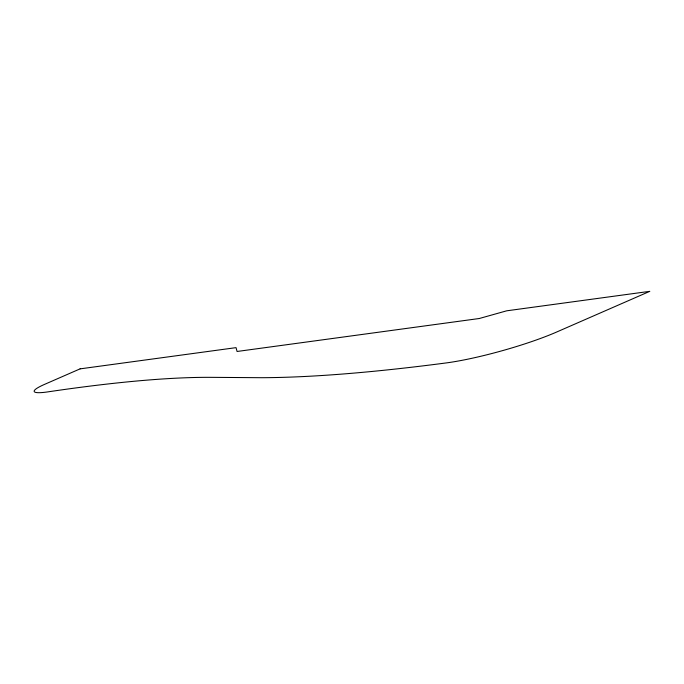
<?xml version="1.0" encoding="UTF-8"?>
<svg xmlns="http://www.w3.org/2000/svg" width="684" height="684" viewBox="0 0 684 684"><rect width="100%" height="100%" fill="white"/><g stroke="black" fill="none" stroke-linecap="round" stroke-linejoin="round"><path stroke-width="1.03" d="M80.088 368.864L44.545 384.382A40.339 5.617 -15.7 0 0 46.597 392.06A719.354 100.112 -15.7 0 1 211.33 377.346L261.408 377.705A1048.743 145.957 -15.7 0 0 446.866 362.845A80.669 11.226 -15.7 0 0 556.716 331.997L649.8 291.333L506.716 310.81L479.253 318.513L237.066 351.473L236.04 347.643L80.088 368.864"/></g></svg>
